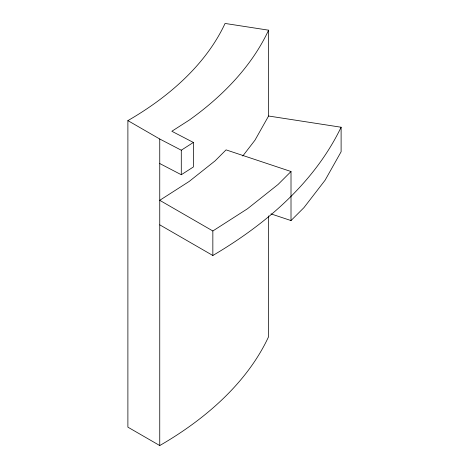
<?xml version="1.0" encoding="UTF-8"?>
<svg xmlns="http://www.w3.org/2000/svg" width="469" height="469" viewBox="0 0 469 469"><rect width="100%" height="100%" fill="white"/><g stroke="black" fill="none" stroke-linecap="round" stroke-linejoin="round"><path stroke-width="0.7" d="M268.579 215.933L268.579 336.724A420.482 242.766 0 0 1 159.747 445.55L127.89 427.159L127.89 120.615A375.429 216.754 0 0 0 225.061 23.45L268.579 30.18L268.579 116.013L254.978 140.178L242.754 156.03M268.579 116.013L341.11 127.234C314.124 183.133 265.472 224.463 212.844 255.494L159.747 224.839M212.844 230.971L159.747 200.316L189.2 181.433L215.072 160.879L226.076 149.875L291.009 171.519L278.041 184.487L247.556 208.717L212.844 230.971L212.844 255.494M270.976 213.887L291.009 220.565L303.976 207.597L325.076 180.237L341.11 151.757L341.11 127.234M159.747 163.534L181.286 174.732L181.286 150.209L193.375 142.453L171.836 131.261L189.2 120.128A420.482 242.766 0 0 0 268.579 30.18M181.286 174.732L193.375 166.982L193.375 142.453M127.89 120.615L159.747 139.012L181.286 150.209M291.009 171.519L291.009 220.565M159.747 139.012L159.747 445.55"/></g></svg>
